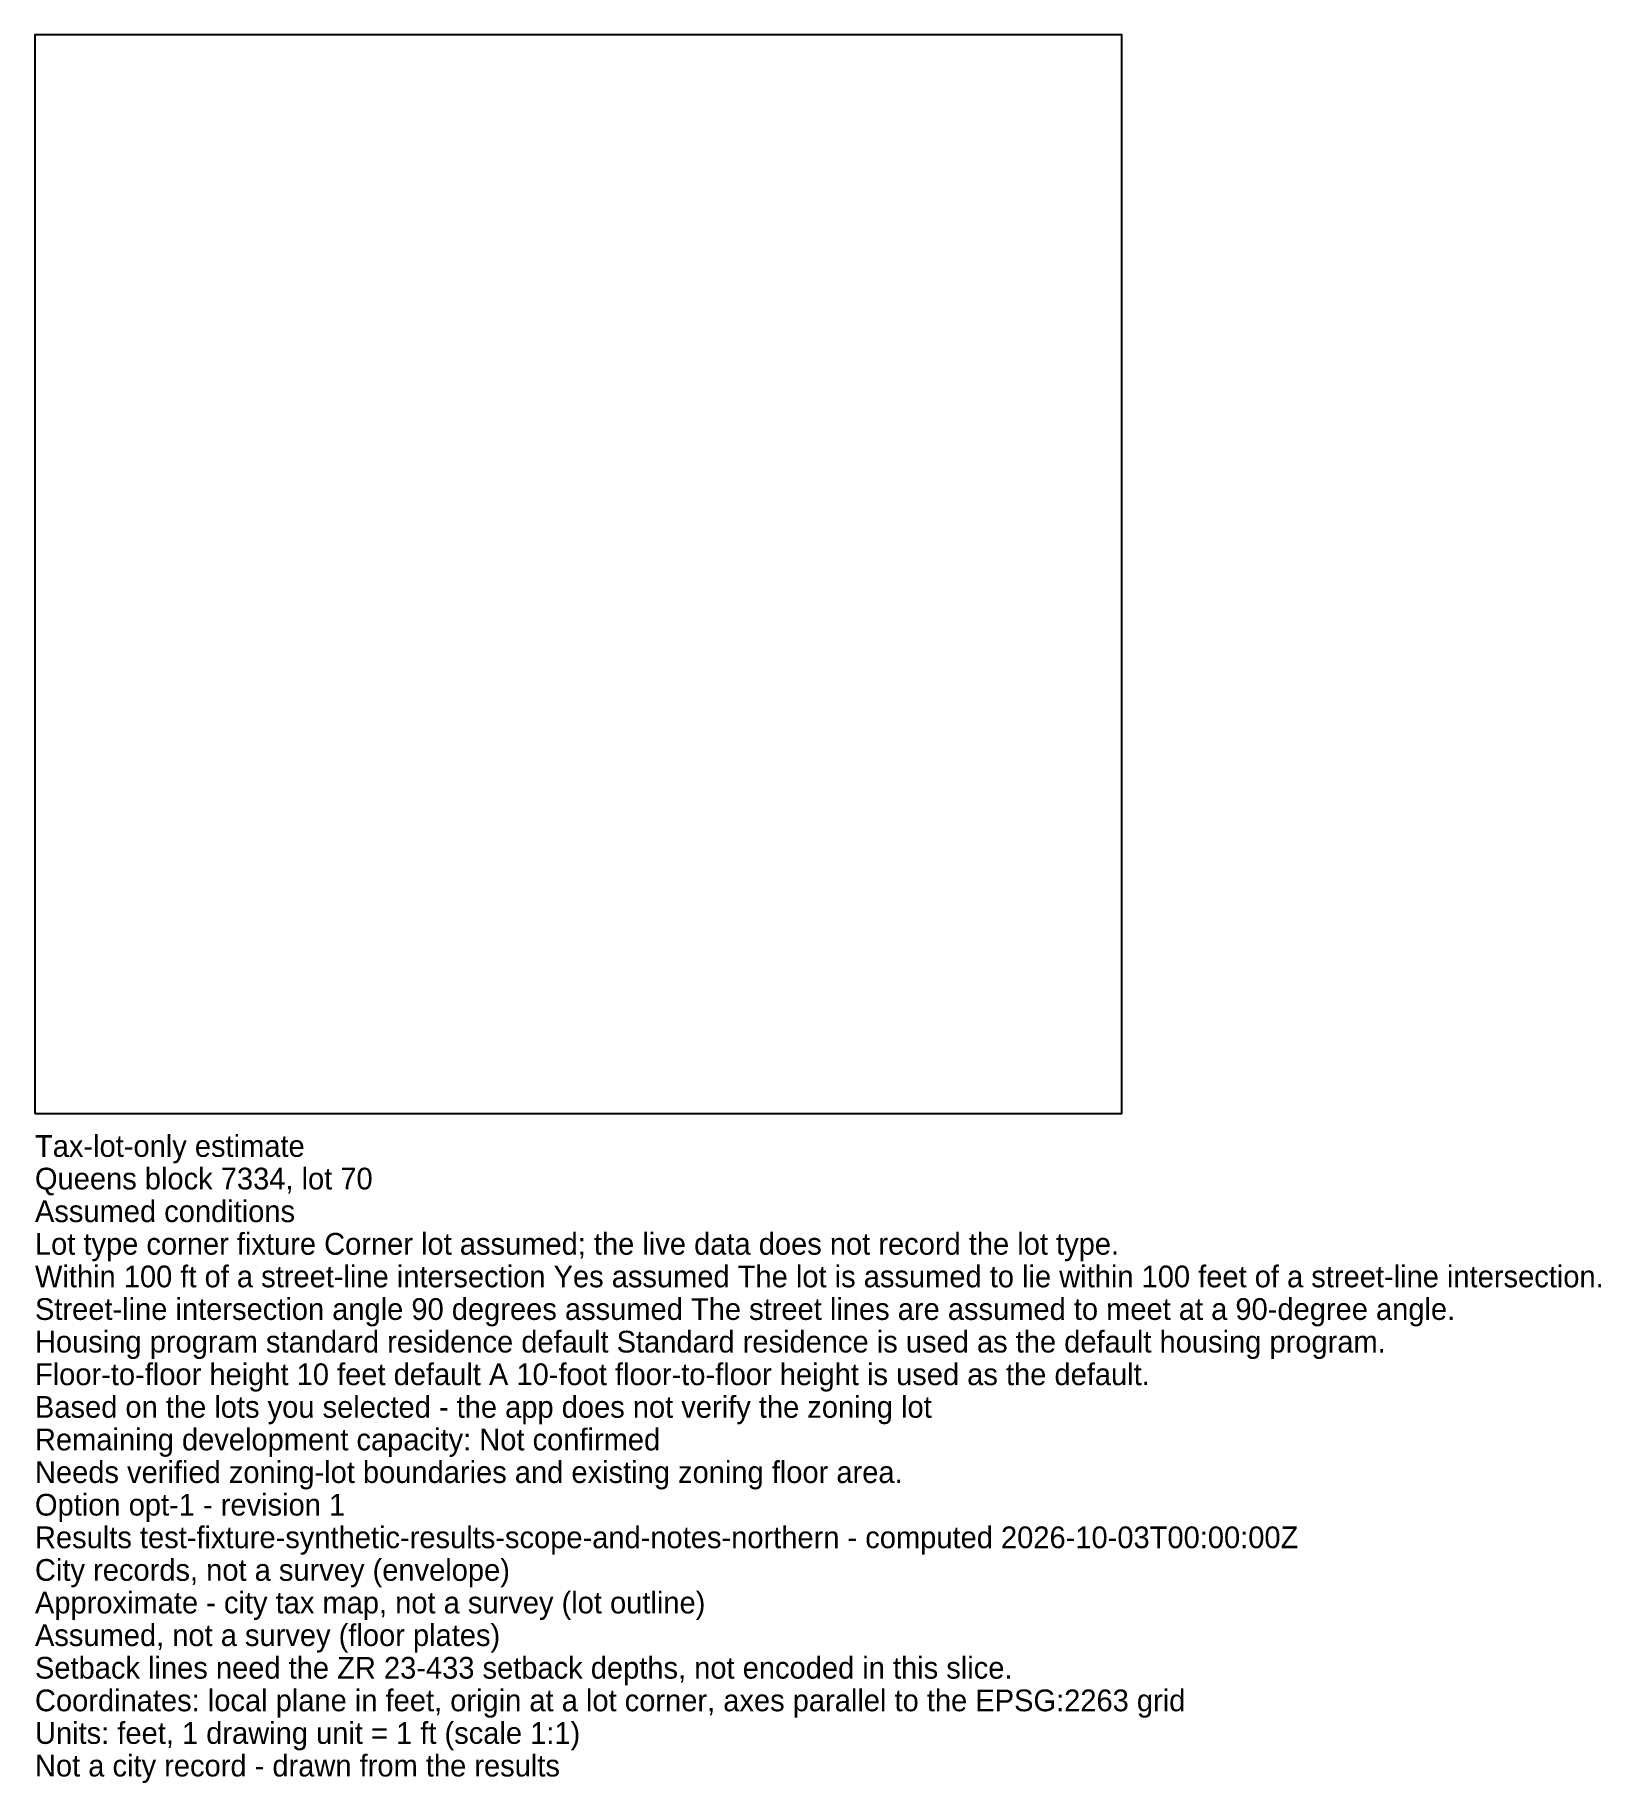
# Model space of a CAD drawing. Extents: x 0 to 145, y -62 to 100.
import ezdxf

# ---------------------------------------------------------------- set-up
doc = ezdxf.new("R2010")
doc.units = 21
for name, color, linetype in [('A-ANNO-NOTE', 7, 'CONTINUOUS'), ('A-MASS-RESI', 2, 'CONTINUOUS'), ('A-ZONE-ENVL', 5, 'CONTINUOUS'), ('C-PROP-LINE', 7, 'CONTINUOUS')]:
    doc.layers.add(name, color=color, linetype=linetype)

msp = doc.modelspace()

# ---------------------------------------------------------------- linework, layer by layer
at = {"layer": 'A-MASS-RESI'}
msp.add_lwpolyline([(0, 0), (100.774997, 0), (100.774997, 99.975195), (0, 99.975195)], close=True, dxfattribs=at)
msp.add_lwpolyline([(0, 0), (100.774997, 0), (100.774997, 99.975195), (0, 99.975195)], close=True, dxfattribs=at)
at = {"layer": 'A-ZONE-ENVL'}
for p, q in [((0, 99.975195), (0, 99.975195, 55)), ((100.774997, 99.975195), (100.774997, 99.975195, 55)), ((0, 0), (0, 0, 55)), ((100.774997, 0), (100.774997, 0, 55))]:
    msp.add_line(p, q, dxfattribs=at)
msp.add_lwpolyline([(0, 0), (100.774997, 0), (100.774997, 99.975195), (0, 99.975195)], close=True, dxfattribs=at)
msp.add_lwpolyline([(0, 0), (100.774997, 0), (100.774997, 99.975195), (0, 99.975195)], close=True, dxfattribs=at)
at = {"layer": 'C-PROP-LINE'}
msp.add_lwpolyline([(0, 0), (100.774997, 0), (100.774997, 99.975195), (0, 99.975195)], close=True, dxfattribs=at)

# ---------------------------------------------------------------- texts
at = {"layer": 'A-ANNO-NOTE'}
for s, p in [('Tax-lot-only estimate', (0, -4.031)), ('Queens block 7334, lot 70', (0, -7.05425)), ('Assumed conditions', (0, -10.0775)), ('Lot type corner fixture Corner lot assumed; the live data does not record the lot type.', (0, -13.10075)), ('Within 100 ft of a street-line intersection Yes assumed The lot is assumed to lie within 100 feet of a street-line intersection.', (0, -16.124)), ('Street-line intersection angle 90 degrees assumed The street lines are assumed to meet at a 90-degree angle.', (0, -19.14725)), ('Housing program standard residence default Standard residence is used as the default housing program.', (0, -22.1705)), ('Floor-to-floor height 10 feet default A 10-foot floor-to-floor height is used as the default.', (0, -25.19375)), ('Based on the lots you selected - the app does not verify the zoning lot', (0, -28.217)), ('Remaining development capacity: Not confirmed', (0, -31.24025)), ('Needs verified zoning-lot boundaries and existing zoning floor area.', (0, -34.2635)), ('Option opt-1 - revision 1', (0, -37.28675)), ('Results test-fixture-synthetic-results-scope-and-notes-northern - computed 2026-10-03T00:00:00Z', (0, -40.31)), ('City records, not a survey (envelope)', (0, -43.33325)), ('Approximate - city tax map, not a survey (lot outline)', (0, -46.3565)), ('Assumed, not a survey (floor plates)', (0, -49.37975)), ('Setback lines need the ZR 23-433 setback depths, not encoded in this slice.', (0, -52.403)), ('Coordinates: local plane in feet, origin at a lot corner, axes parallel to the EPSG:2263 grid', (0, -55.42625)), ('Units: feet, 1 drawing unit = 1 ft (scale 1:1)', (0, -58.4495)), ('Not a city record - drawn from the results', (0, -61.47275))]:
    msp.add_text(s, height=2.0155, dxfattribs=at).set_placement(p)

doc.saveas('drawing.dxf')
